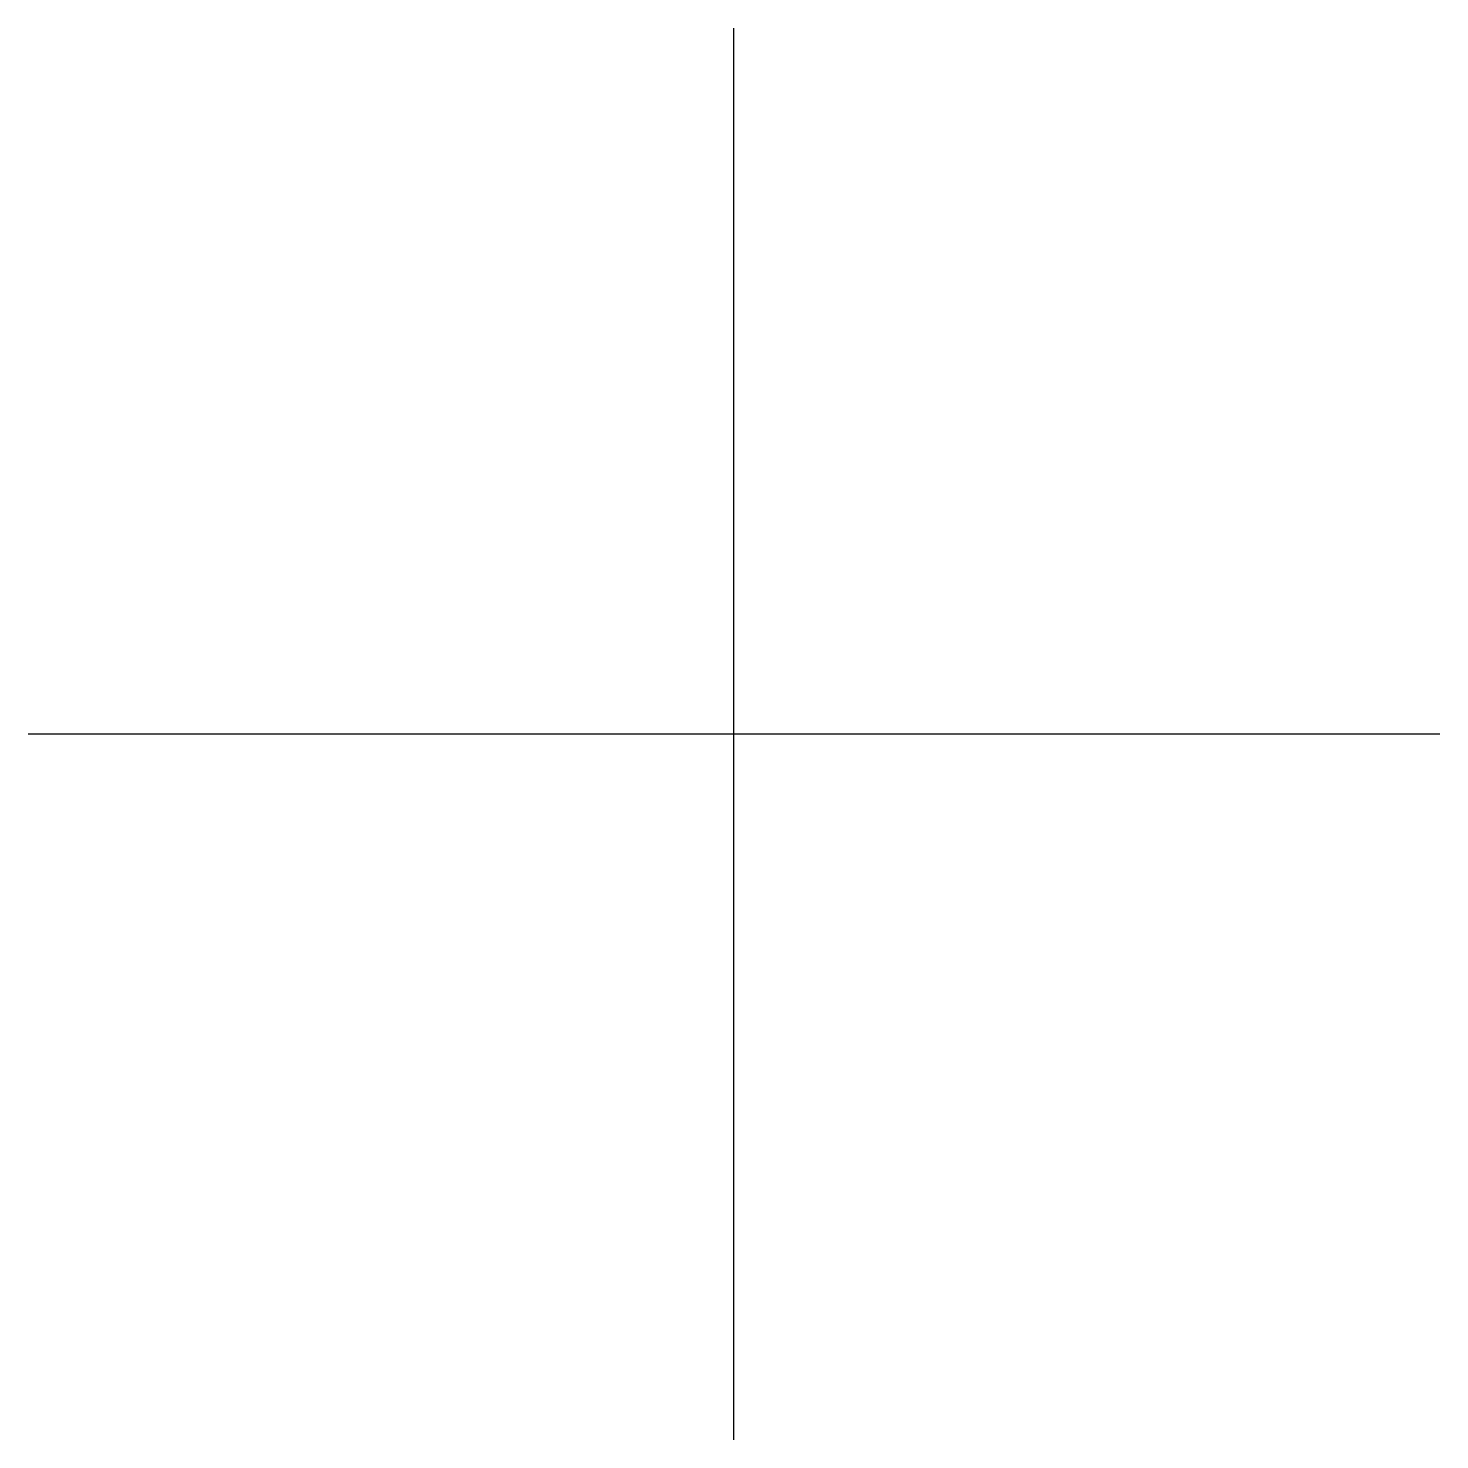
# Model space of a CAD drawing. Header units: millimetres. Extents: x -90.46 to -89.96, y 22.249 to 22.749.
import ezdxf

# ---------------------------------------------------------------- set-up
doc = ezdxf.new("R2010")
doc.units = ezdxf.units.MM
doc.layers.add('CVL_RETUTM', color=8, linetype='Continuous')

msp = doc.modelspace()

# ---------------------------------------------------------------- linework, layer by layer
at = {"layer": 'CVL_RETUTM', "color": 8, "linetype": 'Continuous', "lineweight": 25}
for p, q in [((-90.2103, 22.24899), (-90.2103, 22.74899)), ((-90.4603, 22.49899), (-89.9603, 22.49899))]:
    msp.add_line(p, q, dxfattribs=at)

doc.saveas('drawing.dxf')
